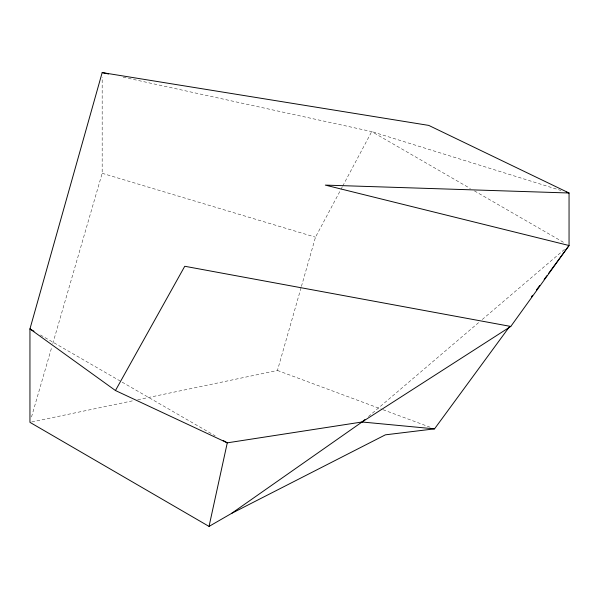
<?xml version="1.0" encoding="UTF-8"?>
<svg xmlns="http://www.w3.org/2000/svg" width="599" height="599" viewBox="0 0 599 599"><rect width="100%" height="100%" fill="white"/><g stroke="black" fill="none" stroke-linecap="round" stroke-linejoin="round"><path stroke-width="0.45" stroke-dasharray="3 2.25" d="M137.71 399.75L277.442 370.459L301.185 287.273M301.439 286.382L315.486 237.189L340.531 190.168M31.507 416.964L51.776 347.083M52.809 343.504L102.174 173.291L102.174 77.249M340.973 189.336L342.291 186.866M342.725 186.042L371.724 131.593L561.016 190.497M368.452 416.537L479.417 321.933M482.27 319.507L564.782 249.154M31.777 421.951L134.056 400.514M123.192 77.189L371.724 131.593L470.387 188.558M102.174 173.291L315.486 237.189M277.442 370.459L382.169 409.394M383.038 409.716L431.04 427.566M474.43 190.894L565.007 243.187M40.462 334.983L121.335 381.675M122.144 382.147L215.146 435.84"/><path stroke-width="0.9" d="M209.036 526.409L231.484 513.455L362.051 421.996L510.782 326.448L569.05 245.523L569.05 192.998L428.742 125.401L102.174 72.591L29.95 328.918L29.95 422.34L209.036 526.409L227.276 442.841L362.051 421.996L434.53 428.862L509.262 327.002M223.232 440.505L227.276 442.841L115.457 390.526L184.762 266.263L510.782 326.448M531.403 296.827L532.511 295.314M536.39 290.036L539.706 285.506M544.139 279.471L546.909 275.697M548.564 273.436L569.05 245.523L325.324 185.106L569.05 192.998L566.369 192.167M362.051 421.996L364.896 419.57M231.484 513.455L385.374 434.837L434.53 428.862M102.174 72.591L108.569 73.991M33.993 331.254L29.95 328.918L115.457 390.526"/></g></svg>
